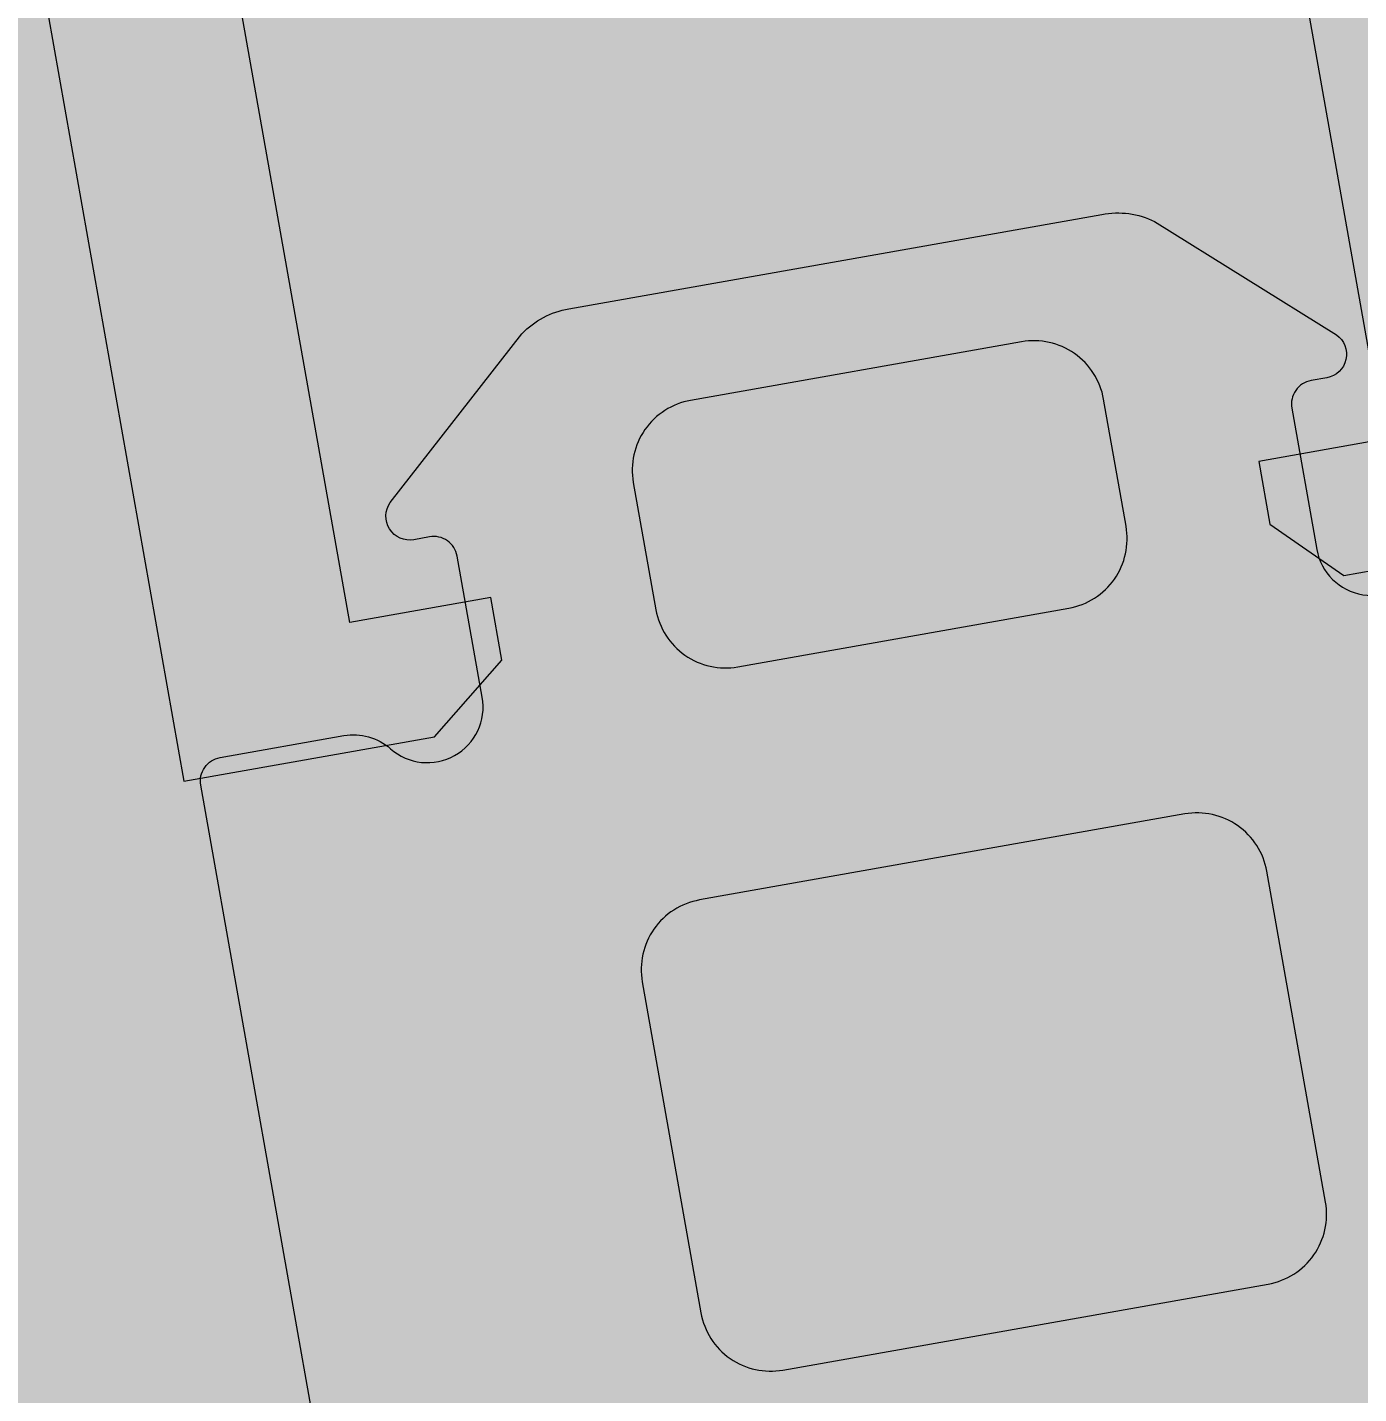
# Model space of a CAD drawing. Header units: millimetres. Extents: x 0 to 9491604, y -172998 to 295086.
# Drawn here: x 396878.61 to 396888.81, y 51151.48 to 51161.95 of the extents above; entities that cross this region are included whole.
import ezdxf
from ezdxf.enums import TextEntityAlignment as Align

# ---------------------------------------------------------------- set-up
doc = ezdxf.new("R2018")
doc.units = ezdxf.units.MM
for name, color, linetype, lineweight in [('АР_Маркер экспликации', 239, 'Continuous', 13), ('АР_Номер помещения', 250, 'Continuous', 9), ('АР_Размеры', 175, 'Continuous', 9), ('АР_Сущ Несущая стена', 250, 'Continuous', 50)]:
    doc.layers.add(name, color=color, linetype=linetype, lineweight=lineweight)
doc.layers.add('АР_Названия помещений', color=124, linetype='Continuous', lineweight=5, plot=False)
doc.layers.add('АР_Помещения_площадь', color=19, linetype='Continuous', lineweight=9, plot=False)
doc.styles.add('ISOCPEUR', font='', dxfattribs={"height": 250})
doc.styles.get("Standard").update_dxf_attribs({"font": 'GOST.TTF'})
doc.styles.get('ISOCPEUR').set_extended_font_data('ISOCPEUR', italic=True)

# ---------------------------------------------------------------- blocks, each defined once
blk = doc.blocks.new('*U252')
at = {"color": 7, "style": 'ISOCPEUR', "width": 0.7, "flags": 1}
blk.add_attdef('КАТЕГОРИЯ', (-499.166, -2092.186), '', height=250, dxfattribs=at)
at = {"layer": 'АР_Номер помещения', "color": 7, "style": 'ISOCPEUR', "width": 0.7}
blk.add_attdef('НОМЕР_ПОМЕЩЕНИЯ', text='', height=300, dxfattribs=at).set_placement((-13874.5, 6637.552), align=Align.MIDDLE_CENTER)
at = {"layer": 'АР_Помещения_площадь', "color": 7, "lineweight": 30, "width": 0.7, "flags": 104}
blk.add_attdef('ИМЯ_ПОМЕЩЕНИЯ', text='', height=100, dxfattribs=at).set_placement((157.628, 1217.141), align=Align.MIDDLE_CENTER)
at = {"layer": 'АР_Помещения_площадь', "color": 7, "style": 'ISOCPEUR', "width": 0.7}
blk.add_attdef('ПЛОЩАДЬ_ПОМЕЩЕНИЯ', text='', height=200, dxfattribs=at).set_placement((-12654.582, 407.672), align=Align.MIDDLE_RIGHT)
blk = doc.blocks.new('*U251')
at = {"color": 7, "style": 'ISOCPEUR', "width": 0.7, "flags": 1}
blk.add_attdef('КАТЕГОРИЯ', (-499.166, -2092.186), '', height=250, dxfattribs=at)
at = {"layer": 'АР_Номер помещения', "color": 7, "style": 'ISOCPEUR', "width": 0.7}
blk.add_attdef('НОМЕР_ПОМЕЩЕНИЯ', text='', height=300, dxfattribs=at).set_placement((-17424.901, 1870.773), align=Align.MIDDLE_CENTER)
at = {"layer": 'АР_Помещения_площадь', "color": 7, "lineweight": 30, "width": 0.7, "flags": 104}
blk.add_attdef('ИМЯ_ПОМЕЩЕНИЯ', text='', height=100, dxfattribs=at).set_placement((157.628, 1217.141), align=Align.MIDDLE_CENTER)
at = {"layer": 'АР_Помещения_площадь', "color": 7, "style": 'ISOCPEUR', "width": 0.7}
blk.add_attdef('ПЛОЩАДЬ_ПОМЕЩЕНИЯ', text='', height=200, dxfattribs=at).set_placement((-12452.811, 399.356), align=Align.MIDDLE_RIGHT)

msp = doc.modelspace()

# ---------------------------------------------------------------- linework, layer by layer
at = {"layer": 'АР_Размеры', "color": 5, "lineweight": 9, "ltscale": 100, "transparency": 33554687}
for points in [[(396888.129, 51163.712), (396889.001, 51158.79), (396888.041, 51158.62), (396888.126, 51158.14), (396888.691, 51157.745), (396890.612, 51158.085), (396873.335, 51255.567)], [(396888.129, 51163.712), (396889.001, 51158.79), (396888.041, 51158.62), (396888.126, 51158.14), (396888.691, 51157.745), (396890.612, 51158.085), (396873.335, 51255.567)], [(396888.129, 51163.712), (396889.001, 51158.79), (396888.041, 51158.62), (396888.126, 51158.14), (396888.691, 51157.745), (396890.612, 51158.085), (396873.335, 51255.567)], [(396888.129, 51163.712), (396889.001, 51158.79), (396888.041, 51158.62), (396888.126, 51158.14), (396888.691, 51157.745), (396890.612, 51158.085), (396873.335, 51255.567)], [(396888.129, 51163.712), (396889.001, 51158.79), (396888.041, 51158.62), (396888.126, 51158.14), (396888.691, 51157.745), (396890.612, 51158.085), (396873.335, 51255.567)], [(396888.129, 51163.712), (396889.001, 51158.79), (396888.041, 51158.62), (396888.126, 51158.14), (396888.691, 51157.745), (396890.612, 51158.085), (396873.335, 51255.567)], [(396888.129, 51163.712), (396889.001, 51158.79), (396888.041, 51158.62), (396888.126, 51158.14), (396888.691, 51157.745), (396890.612, 51158.085), (396873.335, 51255.567)], [(396888.129, 51163.712), (396889.001, 51158.79), (396888.041, 51158.62), (396888.126, 51158.14), (396888.691, 51157.745), (396890.612, 51158.085), (396873.335, 51255.567)], [(396888.129, 51163.712), (396889.001, 51158.79), (396888.041, 51158.62), (396888.126, 51158.14), (396888.691, 51157.745), (396890.612, 51158.085), (396873.335, 51255.567)], [(396888.129, 51163.712), (396889.001, 51158.79), (396888.041, 51158.62), (396888.126, 51158.14), (396888.691, 51157.745), (396890.612, 51158.085), (396873.335, 51255.567)], [(396888.129, 51163.712), (396889.001, 51158.79), (396888.041, 51158.62), (396888.126, 51158.14), (396888.691, 51157.745), (396890.612, 51158.085), (396873.335, 51255.567)], [(396888.129, 51163.712), (396889.001, 51158.79), (396888.041, 51158.62), (396888.126, 51158.14), (396888.691, 51157.745), (396890.612, 51158.085), (396873.335, 51255.567)], [(396888.129, 51163.712), (396889.001, 51158.79), (396888.041, 51158.62), (396888.126, 51158.14), (396888.691, 51157.745), (396890.612, 51158.085), (396873.335, 51255.567)], [(396888.129, 51163.712), (396889.001, 51158.79), (396888.041, 51158.62), (396888.126, 51158.14), (396888.691, 51157.745), (396890.612, 51158.085), (396873.335, 51255.567)], [(396888.129, 51163.712), (396889.001, 51158.79), (396888.041, 51158.62), (396888.126, 51158.14), (396888.691, 51157.745), (396890.612, 51158.085), (396873.335, 51255.567)], [(396888.129, 51163.712), (396889.001, 51158.79), (396888.041, 51158.62), (396888.126, 51158.14), (396888.691, 51157.745), (396890.612, 51158.085), (396873.335, 51255.567)], [(396888.129, 51163.712), (396889.001, 51158.79), (396888.041, 51158.62), (396888.126, 51158.14), (396888.691, 51157.745), (396890.612, 51158.085), (396873.335, 51255.567)], [(396888.129, 51163.712), (396889.001, 51158.79), (396888.041, 51158.62), (396888.126, 51158.14), (396888.691, 51157.745), (396890.612, 51158.085), (396873.335, 51255.567)], [(396888.129, 51163.712), (396889.001, 51158.79), (396888.041, 51158.62), (396888.126, 51158.14), (396888.691, 51157.745), (396890.612, 51158.085), (396873.335, 51255.567)], [(396888.129, 51163.712), (396889.001, 51158.79), (396888.041, 51158.62), (396888.126, 51158.14), (396888.691, 51157.745), (396890.612, 51158.085), (396873.335, 51255.567)], [(396888.129, 51163.712), (396889.001, 51158.79), (396888.041, 51158.62), (396888.126, 51158.14), (396888.691, 51157.745), (396890.612, 51158.085), (396873.335, 51255.567)], [(396888.129, 51163.712), (396889.001, 51158.79), (396888.041, 51158.62), (396888.126, 51158.14), (396888.691, 51157.745), (396890.612, 51158.085), (396873.335, 51255.567)], [(396888.129, 51163.712), (396889.001, 51158.79), (396888.041, 51158.62), (396888.126, 51158.14), (396888.691, 51157.745), (396890.612, 51158.085), (396873.335, 51255.567)], [(396888.129, 51163.712), (396889.001, 51158.79), (396888.041, 51158.62), (396888.126, 51158.14), (396888.691, 51157.745), (396890.612, 51158.085), (396873.335, 51255.567)], [(396888.129, 51163.712), (396889.001, 51158.79), (396888.041, 51158.62), (396888.126, 51158.14), (396888.691, 51157.745), (396890.612, 51158.085), (396873.335, 51255.567)], [(396888.129, 51163.712), (396889.001, 51158.79), (396888.041, 51158.62), (396888.126, 51158.14), (396888.691, 51157.745), (396890.612, 51158.085), (396873.335, 51255.567)], [(396888.129, 51163.712), (396889.001, 51158.79), (396888.041, 51158.62), (396888.126, 51158.14), (396888.691, 51157.745), (396890.612, 51158.085), (396873.335, 51255.567)], [(396888.129, 51163.712), (396889.001, 51158.79), (396888.041, 51158.62), (396888.126, 51158.14), (396888.691, 51157.745), (396890.612, 51158.085), (396873.335, 51255.567)], [(396888.129, 51163.712), (396889.001, 51158.79), (396888.041, 51158.62), (396888.126, 51158.14), (396888.691, 51157.745), (396890.612, 51158.085), (396873.335, 51255.567)], [(396888.129, 51163.712), (396889.001, 51158.79), (396888.041, 51158.62), (396888.126, 51158.14), (396888.691, 51157.745), (396890.612, 51158.085), (396873.335, 51255.567)], [(396888.129, 51163.712), (396889.001, 51158.79), (396888.041, 51158.62), (396888.126, 51158.14), (396888.691, 51157.745), (396890.612, 51158.085), (396873.335, 51255.567)], [(396888.129, 51163.712), (396889.001, 51158.79), (396888.041, 51158.62), (396888.126, 51158.14), (396888.691, 51157.745), (396890.612, 51158.085), (396873.335, 51255.567)], [(396888.129, 51163.712), (396889.001, 51158.79), (396888.041, 51158.62), (396888.126, 51158.14), (396888.691, 51157.745), (396890.612, 51158.085), (396873.335, 51255.567)], [(396888.129, 51163.712), (396889.001, 51158.79), (396888.041, 51158.62), (396888.126, 51158.14), (396888.691, 51157.745), (396890.612, 51158.085), (396873.335, 51255.567)], [(396888.129, 51163.712), (396889.001, 51158.79), (396888.041, 51158.62), (396888.126, 51158.14), (396888.691, 51157.745), (396890.612, 51158.085), (396873.335, 51255.567)], [(396878.765, 51162.053), (396879.808, 51156.17), (396881.728, 51156.51), (396882.244, 51157.097), (396882.159, 51157.577), (396881.078, 51157.386), (396880.206, 51162.308)], [(396878.765, 51162.053), (396879.808, 51156.17), (396881.728, 51156.51), (396882.244, 51157.097), (396882.159, 51157.577), (396881.078, 51157.386), (396880.206, 51162.308)], [(396878.765, 51162.053), (396879.808, 51156.17), (396881.728, 51156.51), (396882.244, 51157.097), (396882.159, 51157.577), (396881.078, 51157.386), (396880.206, 51162.308)], [(396878.765, 51162.053), (396879.808, 51156.17), (396881.728, 51156.51), (396882.244, 51157.097), (396882.159, 51157.577), (396881.078, 51157.386), (396880.206, 51162.308)], [(396878.765, 51162.053), (396879.808, 51156.17), (396881.728, 51156.51), (396882.244, 51157.097), (396882.159, 51157.577), (396881.078, 51157.386), (396880.206, 51162.308)], [(396878.765, 51162.053), (396879.808, 51156.17), (396881.728, 51156.51), (396882.244, 51157.097), (396882.159, 51157.577), (396881.078, 51157.386), (396880.206, 51162.308)], [(396878.765, 51162.053), (396879.808, 51156.17), (396881.728, 51156.51), (396882.244, 51157.097), (396882.159, 51157.577), (396881.078, 51157.386), (396880.206, 51162.308)], [(396878.765, 51162.053), (396879.808, 51156.17), (396881.728, 51156.51), (396882.244, 51157.097), (396882.159, 51157.577), (396881.078, 51157.386), (396880.206, 51162.308)], [(396878.765, 51162.053), (396879.808, 51156.17), (396881.728, 51156.51), (396882.244, 51157.097), (396882.159, 51157.577), (396881.078, 51157.386), (396880.206, 51162.308)], [(396878.765, 51162.053), (396879.808, 51156.17), (396881.728, 51156.51), (396882.244, 51157.097), (396882.159, 51157.577), (396881.078, 51157.386), (396880.206, 51162.308)], [(396878.765, 51162.053), (396879.808, 51156.17), (396881.728, 51156.51), (396882.244, 51157.097), (396882.159, 51157.577), (396881.078, 51157.386), (396880.206, 51162.308)], [(396878.765, 51162.053), (396879.808, 51156.17), (396881.728, 51156.51), (396882.244, 51157.097), (396882.159, 51157.577), (396881.078, 51157.386), (396880.206, 51162.308)], [(396878.765, 51162.053), (396879.808, 51156.17), (396881.728, 51156.51), (396882.244, 51157.097), (396882.159, 51157.577), (396881.078, 51157.386), (396880.206, 51162.308)], [(396878.765, 51162.053), (396879.808, 51156.17), (396881.728, 51156.51), (396882.244, 51157.097), (396882.159, 51157.577), (396881.078, 51157.386), (396880.206, 51162.308)], [(396878.765, 51162.053), (396879.808, 51156.17), (396881.728, 51156.51), (396882.244, 51157.097), (396882.159, 51157.577), (396881.078, 51157.386), (396880.206, 51162.308)], [(396878.765, 51162.053), (396879.808, 51156.17), (396881.728, 51156.51), (396882.244, 51157.097), (396882.159, 51157.577), (396881.078, 51157.386), (396880.206, 51162.308)], [(396878.765, 51162.053), (396879.808, 51156.17), (396881.728, 51156.51), (396882.244, 51157.097), (396882.159, 51157.577), (396881.078, 51157.386), (396880.206, 51162.308)], [(396878.765, 51162.053), (396879.808, 51156.17), (396881.728, 51156.51), (396882.244, 51157.097), (396882.159, 51157.577), (396881.078, 51157.386), (396880.206, 51162.308)], [(396878.765, 51162.053), (396879.808, 51156.17), (396881.728, 51156.51), (396882.244, 51157.097), (396882.159, 51157.577), (396881.078, 51157.386), (396880.206, 51162.308)], [(396878.765, 51162.053), (396879.808, 51156.17), (396881.728, 51156.51), (396882.244, 51157.097), (396882.159, 51157.577), (396881.078, 51157.386), (396880.206, 51162.308)], [(396878.765, 51162.053), (396879.808, 51156.17), (396881.728, 51156.51), (396882.244, 51157.097), (396882.159, 51157.577), (396881.078, 51157.386), (396880.206, 51162.308)], [(396878.765, 51162.053), (396879.808, 51156.17), (396881.728, 51156.51), (396882.244, 51157.097), (396882.159, 51157.577), (396881.078, 51157.386), (396880.206, 51162.308)], [(396878.765, 51162.053), (396879.808, 51156.17), (396881.728, 51156.51), (396882.244, 51157.097), (396882.159, 51157.577), (396881.078, 51157.386), (396880.206, 51162.308)], [(396878.765, 51162.053), (396879.808, 51156.17), (396881.728, 51156.51), (396882.244, 51157.097), (396882.159, 51157.577), (396881.078, 51157.386), (396880.206, 51162.308)], [(396878.765, 51162.053), (396879.808, 51156.17), (396881.728, 51156.51), (396882.244, 51157.097), (396882.159, 51157.577), (396881.078, 51157.386), (396880.206, 51162.308)], [(396878.765, 51162.053), (396879.808, 51156.17), (396881.728, 51156.51), (396882.244, 51157.097), (396882.159, 51157.577), (396881.078, 51157.386), (396880.206, 51162.308)], [(396878.765, 51162.053), (396879.808, 51156.17), (396881.728, 51156.51), (396882.244, 51157.097), (396882.159, 51157.577), (396881.078, 51157.386), (396880.206, 51162.308)], [(396878.765, 51162.053), (396879.808, 51156.17), (396881.728, 51156.51), (396882.244, 51157.097), (396882.159, 51157.577), (396881.078, 51157.386), (396880.206, 51162.308)], [(396878.765, 51162.053), (396879.808, 51156.17), (396881.728, 51156.51), (396882.244, 51157.097), (396882.159, 51157.577), (396881.078, 51157.386), (396880.206, 51162.308)], [(396878.765, 51162.053), (396879.808, 51156.17), (396881.728, 51156.51), (396882.244, 51157.097), (396882.159, 51157.577), (396881.078, 51157.386), (396880.206, 51162.308)], [(396878.765, 51162.053), (396879.808, 51156.17), (396881.728, 51156.51), (396882.244, 51157.097), (396882.159, 51157.577), (396881.078, 51157.386), (396880.206, 51162.308)], [(396878.765, 51162.053), (396879.808, 51156.17), (396881.728, 51156.51), (396882.244, 51157.097), (396882.159, 51157.577), (396881.078, 51157.386), (396880.206, 51162.308)], [(396878.765, 51162.053), (396879.808, 51156.17), (396881.728, 51156.51), (396882.244, 51157.097), (396882.159, 51157.577), (396881.078, 51157.386), (396880.206, 51162.308)], [(396878.765, 51162.053), (396879.808, 51156.17), (396881.728, 51156.51), (396882.244, 51157.097), (396882.159, 51157.577), (396881.078, 51157.386), (396880.206, 51162.308)], [(396878.765, 51162.053), (396879.808, 51156.17), (396881.728, 51156.51), (396882.244, 51157.097), (396882.159, 51157.577), (396881.078, 51157.386), (396880.206, 51162.308)]]:
    msp.add_lwpolyline(points, dxfattribs=at)
msp.add_lwpolyline([(396881.507, 51147.279), (396879.937, 51156.139, -0.414214), (396880.085, 51156.351), (396881.033, 51156.519, -0.228752), (396881.39, 51156.419, 0.710164), (396882.093, 51156.813), (396881.901, 51157.894, 0.4144), (396881.689, 51158.042), (396881.569, 51158.02, -0.66825), (396881.388, 51158.305), (396882.397, 51159.598, -0.164348), (396882.757, 51159.788), (396886.839, 51160.512, -0.164348), (396887.243, 51160.457), (396888.635, 51159.59, -0.66825), (396888.562, 51159.26), (396888.442, 51159.239, 0.4144), (396888.294, 51159.027), (396888.485, 51157.946, 0.710164), (396889.281, 51157.817, -0.228752)], format="xyb", dxfattribs=at)
msp.add_lwpolyline([(396881.507, 51147.279), (396879.937, 51156.139, -0.414214), (396880.085, 51156.351), (396881.033, 51156.519, -0.228752), (396881.39, 51156.419, 0.710164), (396882.093, 51156.813), (396881.901, 51157.894, 0.4144), (396881.689, 51158.042), (396881.569, 51158.02, -0.66825), (396881.388, 51158.305), (396882.397, 51159.598, -0.164348), (396882.757, 51159.788), (396886.839, 51160.512, -0.164348), (396887.243, 51160.457), (396888.635, 51159.59, -0.66825), (396888.562, 51159.26), (396888.442, 51159.239, 0.4144), (396888.294, 51159.027), (396888.485, 51157.946, 0.710164), (396889.281, 51157.817, -0.228752)], format="xyb", dxfattribs=at)
msp.add_lwpolyline([(396881.507, 51147.279), (396879.937, 51156.139, -0.414214), (396880.085, 51156.351), (396881.033, 51156.519, -0.228752), (396881.39, 51156.419, 0.710164), (396882.093, 51156.813), (396881.901, 51157.894, 0.4144), (396881.689, 51158.042), (396881.569, 51158.02, -0.66825), (396881.388, 51158.305), (396882.397, 51159.598, -0.164348), (396882.757, 51159.788), (396886.839, 51160.512, -0.164348), (396887.243, 51160.457), (396888.635, 51159.59, -0.66825), (396888.562, 51159.26), (396888.442, 51159.239, 0.4144), (396888.294, 51159.027), (396888.485, 51157.946, 0.710164), (396889.281, 51157.817, -0.228752)], format="xyb", dxfattribs=at)
msp.add_lwpolyline([(396881.507, 51147.279), (396879.937, 51156.139, -0.414214), (396880.085, 51156.351), (396881.033, 51156.519, -0.228752), (396881.39, 51156.419, 0.710164), (396882.093, 51156.813), (396881.901, 51157.894, 0.4144), (396881.689, 51158.042), (396881.569, 51158.02, -0.66825), (396881.388, 51158.305), (396882.397, 51159.598, -0.164348), (396882.757, 51159.788), (396886.839, 51160.512, -0.164348), (396887.243, 51160.457), (396888.635, 51159.59, -0.66825), (396888.562, 51159.26), (396888.442, 51159.239, 0.4144), (396888.294, 51159.027), (396888.485, 51157.946, 0.710164), (396889.281, 51157.817, -0.228752)], format="xyb", dxfattribs=at)
msp.add_lwpolyline([(396881.507, 51147.279), (396879.937, 51156.139, -0.414214), (396880.085, 51156.351), (396881.033, 51156.519, -0.228752), (396881.39, 51156.419, 0.710164), (396882.093, 51156.813), (396881.901, 51157.894, 0.4144), (396881.689, 51158.042), (396881.569, 51158.02, -0.66825), (396881.388, 51158.305), (396882.397, 51159.598, -0.164348), (396882.757, 51159.788), (396886.839, 51160.512, -0.164348), (396887.243, 51160.457), (396888.635, 51159.59, -0.66825), (396888.562, 51159.26), (396888.442, 51159.239, 0.4144), (396888.294, 51159.027), (396888.485, 51157.946, 0.710164), (396889.281, 51157.817, -0.228752)], format="xyb", dxfattribs=at)
msp.add_lwpolyline([(396881.507, 51147.279), (396879.937, 51156.139, -0.414214), (396880.085, 51156.351), (396881.033, 51156.519, -0.228752), (396881.39, 51156.419, 0.710164), (396882.093, 51156.813), (396881.901, 51157.894, 0.4144), (396881.689, 51158.042), (396881.569, 51158.02, -0.66825), (396881.388, 51158.305), (396882.397, 51159.598, -0.164348), (396882.757, 51159.788), (396886.839, 51160.512, -0.164348), (396887.243, 51160.457), (396888.635, 51159.59, -0.66825), (396888.562, 51159.26), (396888.442, 51159.239, 0.4144), (396888.294, 51159.027), (396888.485, 51157.946, 0.710164), (396889.281, 51157.817, -0.228752)], format="xyb", dxfattribs=at)
msp.add_lwpolyline([(396881.507, 51147.279), (396879.937, 51156.139, -0.414214), (396880.085, 51156.351), (396881.033, 51156.519, -0.228752), (396881.39, 51156.419, 0.710164), (396882.093, 51156.813), (396881.901, 51157.894, 0.4144), (396881.689, 51158.042), (396881.569, 51158.02, -0.66825), (396881.388, 51158.305), (396882.397, 51159.598, -0.164348), (396882.757, 51159.788), (396886.839, 51160.512, -0.164348), (396887.243, 51160.457), (396888.635, 51159.59, -0.66825), (396888.562, 51159.26), (396888.442, 51159.239, 0.4144), (396888.294, 51159.027), (396888.485, 51157.946, 0.710164), (396889.281, 51157.817, -0.228752)], format="xyb", dxfattribs=at)
msp.add_lwpolyline([(396881.507, 51147.279), (396879.937, 51156.139, -0.414214), (396880.085, 51156.351), (396881.033, 51156.519, -0.228752), (396881.39, 51156.419, 0.710164), (396882.093, 51156.813), (396881.901, 51157.894, 0.4144), (396881.689, 51158.042), (396881.569, 51158.02, -0.66825), (396881.388, 51158.305), (396882.397, 51159.598, -0.164348), (396882.757, 51159.788), (396886.839, 51160.512, -0.164348), (396887.243, 51160.457), (396888.635, 51159.59, -0.66825), (396888.562, 51159.26), (396888.442, 51159.239, 0.4144), (396888.294, 51159.027), (396888.485, 51157.946, 0.710164), (396889.281, 51157.817, -0.228752)], format="xyb", dxfattribs=at)
msp.add_lwpolyline([(396881.507, 51147.279), (396879.937, 51156.139, -0.414214), (396880.085, 51156.351), (396881.033, 51156.519, -0.228752), (396881.39, 51156.419, 0.710164), (396882.093, 51156.813), (396881.901, 51157.894, 0.4144), (396881.689, 51158.042), (396881.569, 51158.02, -0.66825), (396881.388, 51158.305), (396882.397, 51159.598, -0.164348), (396882.757, 51159.788), (396886.839, 51160.512, -0.164348), (396887.243, 51160.457), (396888.635, 51159.59, -0.66825), (396888.562, 51159.26), (396888.442, 51159.239, 0.4144), (396888.294, 51159.027), (396888.485, 51157.946, 0.710164), (396889.281, 51157.817, -0.228752)], format="xyb", dxfattribs=at)
msp.add_lwpolyline([(396881.507, 51147.279), (396879.937, 51156.139, -0.414214), (396880.085, 51156.351), (396881.033, 51156.519, -0.228752), (396881.39, 51156.419, 0.710164), (396882.093, 51156.813), (396881.901, 51157.894, 0.4144), (396881.689, 51158.042), (396881.569, 51158.02, -0.66825), (396881.388, 51158.305), (396882.397, 51159.598, -0.164348), (396882.757, 51159.788), (396886.839, 51160.512, -0.164348), (396887.243, 51160.457), (396888.635, 51159.59, -0.66825), (396888.562, 51159.26), (396888.442, 51159.239, 0.4144), (396888.294, 51159.027), (396888.485, 51157.946, 0.710164), (396889.281, 51157.817, -0.228752)], format="xyb", dxfattribs=at)
msp.add_lwpolyline([(396881.507, 51147.279), (396879.937, 51156.139, -0.414214), (396880.085, 51156.351), (396881.033, 51156.519, -0.228752), (396881.39, 51156.419, 0.710164), (396882.093, 51156.813), (396881.901, 51157.894, 0.4144), (396881.689, 51158.042), (396881.569, 51158.02, -0.66825), (396881.388, 51158.305), (396882.397, 51159.598, -0.164348), (396882.757, 51159.788), (396886.839, 51160.512, -0.164348), (396887.243, 51160.457), (396888.635, 51159.59, -0.66825), (396888.562, 51159.26), (396888.442, 51159.239, 0.4144), (396888.294, 51159.027), (396888.485, 51157.946, 0.710164), (396889.281, 51157.817, -0.228752)], format="xyb", dxfattribs=at)
msp.add_lwpolyline([(396881.507, 51147.279), (396879.937, 51156.139, -0.414214), (396880.085, 51156.351), (396881.033, 51156.519, -0.228752), (396881.39, 51156.419, 0.710164), (396882.093, 51156.813), (396881.901, 51157.894, 0.4144), (396881.689, 51158.042), (396881.569, 51158.02, -0.66825), (396881.388, 51158.305), (396882.397, 51159.598, -0.164348), (396882.757, 51159.788), (396886.839, 51160.512, -0.164348), (396887.243, 51160.457), (396888.635, 51159.59, -0.66825), (396888.562, 51159.26), (396888.442, 51159.239, 0.4144), (396888.294, 51159.027), (396888.485, 51157.946, 0.710164), (396889.281, 51157.817, -0.228752)], format="xyb", dxfattribs=at)
msp.add_lwpolyline([(396881.507, 51147.279), (396879.937, 51156.139, -0.414214), (396880.085, 51156.351), (396881.033, 51156.519, -0.228752), (396881.39, 51156.419, 0.710164), (396882.093, 51156.813), (396881.901, 51157.894, 0.4144), (396881.689, 51158.042), (396881.569, 51158.02, -0.66825), (396881.388, 51158.305), (396882.397, 51159.598, -0.164348), (396882.757, 51159.788), (396886.839, 51160.512, -0.164348), (396887.243, 51160.457), (396888.635, 51159.59, -0.66825), (396888.562, 51159.26), (396888.442, 51159.239, 0.4144), (396888.294, 51159.027), (396888.485, 51157.946, 0.710164), (396889.281, 51157.817, -0.228752)], format="xyb", dxfattribs=at)
msp.add_lwpolyline([(396881.507, 51147.279), (396879.937, 51156.139, -0.414214), (396880.085, 51156.351), (396881.033, 51156.519, -0.228752), (396881.39, 51156.419, 0.710164), (396882.093, 51156.813), (396881.901, 51157.894, 0.4144), (396881.689, 51158.042), (396881.569, 51158.02, -0.66825), (396881.388, 51158.305), (396882.397, 51159.598, -0.164348), (396882.757, 51159.788), (396886.839, 51160.512, -0.164348), (396887.243, 51160.457), (396888.635, 51159.59, -0.66825), (396888.562, 51159.26), (396888.442, 51159.239, 0.4144), (396888.294, 51159.027), (396888.485, 51157.946, 0.710164), (396889.281, 51157.817, -0.228752)], format="xyb", dxfattribs=at)
msp.add_lwpolyline([(396881.507, 51147.279), (396879.937, 51156.139, -0.414214), (396880.085, 51156.351), (396881.033, 51156.519, -0.228752), (396881.39, 51156.419, 0.710164), (396882.093, 51156.813), (396881.901, 51157.894, 0.4144), (396881.689, 51158.042), (396881.569, 51158.02, -0.66825), (396881.388, 51158.305), (396882.397, 51159.598, -0.164348), (396882.757, 51159.788), (396886.839, 51160.512, -0.164348), (396887.243, 51160.457), (396888.635, 51159.59, -0.66825), (396888.562, 51159.26), (396888.442, 51159.239, 0.4144), (396888.294, 51159.027), (396888.485, 51157.946, 0.710164), (396889.281, 51157.817, -0.228752)], format="xyb", dxfattribs=at)
msp.add_lwpolyline([(396881.507, 51147.279), (396879.937, 51156.139, -0.414214), (396880.085, 51156.351), (396881.033, 51156.519, -0.228752), (396881.39, 51156.419, 0.710164), (396882.093, 51156.813), (396881.901, 51157.894, 0.4144), (396881.689, 51158.042), (396881.569, 51158.02, -0.66825), (396881.388, 51158.305), (396882.397, 51159.598, -0.164348), (396882.757, 51159.788), (396886.839, 51160.512, -0.164348), (396887.243, 51160.457), (396888.635, 51159.59, -0.66825), (396888.562, 51159.26), (396888.442, 51159.239, 0.4144), (396888.294, 51159.027), (396888.485, 51157.946, 0.710164), (396889.281, 51157.817, -0.228752)], format="xyb", dxfattribs=at)
msp.add_lwpolyline([(396881.507, 51147.279), (396879.937, 51156.139, -0.414214), (396880.085, 51156.351), (396881.033, 51156.519, -0.228752), (396881.39, 51156.419, 0.710164), (396882.093, 51156.813), (396881.901, 51157.894, 0.4144), (396881.689, 51158.042), (396881.569, 51158.02, -0.66825), (396881.388, 51158.305), (396882.397, 51159.598, -0.164348), (396882.757, 51159.788), (396886.839, 51160.512, -0.164348), (396887.243, 51160.457), (396888.635, 51159.59, -0.66825), (396888.562, 51159.26), (396888.442, 51159.239, 0.4144), (396888.294, 51159.027), (396888.485, 51157.946, 0.710164), (396889.281, 51157.817, -0.228752)], format="xyb", dxfattribs=at)
msp.add_lwpolyline([(396881.507, 51147.279), (396879.937, 51156.139, -0.414214), (396880.085, 51156.351), (396881.033, 51156.519, -0.228752), (396881.39, 51156.419, 0.710164), (396882.093, 51156.813), (396881.901, 51157.894, 0.4144), (396881.689, 51158.042), (396881.569, 51158.02, -0.66825), (396881.388, 51158.305), (396882.397, 51159.598, -0.164348), (396882.757, 51159.788), (396886.839, 51160.512, -0.164348), (396887.243, 51160.457), (396888.635, 51159.59, -0.66825), (396888.562, 51159.26), (396888.442, 51159.239, 0.4144), (396888.294, 51159.027), (396888.485, 51157.946, 0.710164), (396889.281, 51157.817, -0.228752)], format="xyb", dxfattribs=at)
msp.add_lwpolyline([(396881.507, 51147.279), (396879.937, 51156.139, -0.414214), (396880.085, 51156.351), (396881.033, 51156.519, -0.228752), (396881.39, 51156.419, 0.710164), (396882.093, 51156.813), (396881.901, 51157.894, 0.4144), (396881.689, 51158.042), (396881.569, 51158.02, -0.66825), (396881.388, 51158.305), (396882.397, 51159.598, -0.164348), (396882.757, 51159.788), (396886.839, 51160.512, -0.164348), (396887.243, 51160.457), (396888.635, 51159.59, -0.66825), (396888.562, 51159.26), (396888.442, 51159.239, 0.4144), (396888.294, 51159.027), (396888.485, 51157.946, 0.710164), (396889.281, 51157.817, -0.228752)], format="xyb", dxfattribs=at)
msp.add_lwpolyline([(396881.507, 51147.279), (396879.937, 51156.139, -0.414214), (396880.085, 51156.351), (396881.033, 51156.519, -0.228752), (396881.39, 51156.419, 0.710164), (396882.093, 51156.813), (396881.901, 51157.894, 0.4144), (396881.689, 51158.042), (396881.569, 51158.02, -0.66825), (396881.388, 51158.305), (396882.397, 51159.598, -0.164348), (396882.757, 51159.788), (396886.839, 51160.512, -0.164348), (396887.243, 51160.457), (396888.635, 51159.59, -0.66825), (396888.562, 51159.26), (396888.442, 51159.239, 0.4144), (396888.294, 51159.027), (396888.485, 51157.946, 0.710164), (396889.281, 51157.817, -0.228752)], format="xyb", dxfattribs=at)
msp.add_lwpolyline([(396881.507, 51147.279), (396879.937, 51156.139, -0.414214), (396880.085, 51156.351), (396881.033, 51156.519, -0.228752), (396881.39, 51156.419, 0.710164), (396882.093, 51156.813), (396881.901, 51157.894, 0.4144), (396881.689, 51158.042), (396881.569, 51158.02, -0.66825), (396881.388, 51158.305), (396882.397, 51159.598, -0.164348), (396882.757, 51159.788), (396886.839, 51160.512, -0.164348), (396887.243, 51160.457), (396888.635, 51159.59, -0.66825), (396888.562, 51159.26), (396888.442, 51159.239, 0.4144), (396888.294, 51159.027), (396888.485, 51157.946, 0.710164), (396889.281, 51157.817, -0.228752)], format="xyb", dxfattribs=at)
msp.add_lwpolyline([(396881.507, 51147.279), (396879.937, 51156.139, -0.414214), (396880.085, 51156.351), (396881.033, 51156.519, -0.228752), (396881.39, 51156.419, 0.710164), (396882.093, 51156.813), (396881.901, 51157.894, 0.4144), (396881.689, 51158.042), (396881.569, 51158.02, -0.66825), (396881.388, 51158.305), (396882.397, 51159.598, -0.164348), (396882.757, 51159.788), (396886.839, 51160.512, -0.164348), (396887.243, 51160.457), (396888.635, 51159.59, -0.66825), (396888.562, 51159.26), (396888.442, 51159.239, 0.4144), (396888.294, 51159.027), (396888.485, 51157.946, 0.710164), (396889.281, 51157.817, -0.228752)], format="xyb", dxfattribs=at)
msp.add_lwpolyline([(396881.507, 51147.279), (396879.937, 51156.139, -0.414214), (396880.085, 51156.351), (396881.033, 51156.519, -0.228752), (396881.39, 51156.419, 0.710164), (396882.093, 51156.813), (396881.901, 51157.894, 0.4144), (396881.689, 51158.042), (396881.569, 51158.02, -0.66825), (396881.388, 51158.305), (396882.397, 51159.598, -0.164348), (396882.757, 51159.788), (396886.839, 51160.512, -0.164348), (396887.243, 51160.457), (396888.635, 51159.59, -0.66825), (396888.562, 51159.26), (396888.442, 51159.239, 0.4144), (396888.294, 51159.027), (396888.485, 51157.946, 0.710164), (396889.281, 51157.817, -0.228752)], format="xyb", dxfattribs=at)
msp.add_lwpolyline([(396881.507, 51147.279), (396879.937, 51156.139, -0.414214), (396880.085, 51156.351), (396881.033, 51156.519, -0.228752), (396881.39, 51156.419, 0.710164), (396882.093, 51156.813), (396881.901, 51157.894, 0.4144), (396881.689, 51158.042), (396881.569, 51158.02, -0.66825), (396881.388, 51158.305), (396882.397, 51159.598, -0.164348), (396882.757, 51159.788), (396886.839, 51160.512, -0.164348), (396887.243, 51160.457), (396888.635, 51159.59, -0.66825), (396888.562, 51159.26), (396888.442, 51159.239, 0.4144), (396888.294, 51159.027), (396888.485, 51157.946, 0.710164), (396889.281, 51157.817, -0.228752)], format="xyb", dxfattribs=at)
msp.add_lwpolyline([(396881.507, 51147.279), (396879.937, 51156.139, -0.414214), (396880.085, 51156.351), (396881.033, 51156.519, -0.228752), (396881.39, 51156.419, 0.710164), (396882.093, 51156.813), (396881.901, 51157.894, 0.4144), (396881.689, 51158.042), (396881.569, 51158.02, -0.66825), (396881.388, 51158.305), (396882.397, 51159.598, -0.164348), (396882.757, 51159.788), (396886.839, 51160.512, -0.164348), (396887.243, 51160.457), (396888.635, 51159.59, -0.66825), (396888.562, 51159.26), (396888.442, 51159.239, 0.4144), (396888.294, 51159.027), (396888.485, 51157.946, 0.710164), (396889.281, 51157.817, -0.228752)], format="xyb", dxfattribs=at)
msp.add_lwpolyline([(396881.507, 51147.279), (396879.937, 51156.139, -0.414214), (396880.085, 51156.351), (396881.033, 51156.519, -0.228752), (396881.39, 51156.419, 0.710164), (396882.093, 51156.813), (396881.901, 51157.894, 0.4144), (396881.689, 51158.042), (396881.569, 51158.02, -0.66825), (396881.388, 51158.305), (396882.397, 51159.598, -0.164348), (396882.757, 51159.788), (396886.839, 51160.512, -0.164348), (396887.243, 51160.457), (396888.635, 51159.59, -0.66825), (396888.562, 51159.26), (396888.442, 51159.239, 0.4144), (396888.294, 51159.027), (396888.485, 51157.946, 0.710164), (396889.281, 51157.817, -0.228752)], format="xyb", dxfattribs=at)
msp.add_lwpolyline([(396881.507, 51147.279), (396879.937, 51156.139, -0.414214), (396880.085, 51156.351), (396881.033, 51156.519, -0.228752), (396881.39, 51156.419, 0.710164), (396882.093, 51156.813), (396881.901, 51157.894, 0.4144), (396881.689, 51158.042), (396881.569, 51158.02, -0.66825), (396881.388, 51158.305), (396882.397, 51159.598, -0.164348), (396882.757, 51159.788), (396886.839, 51160.512, -0.164348), (396887.243, 51160.457), (396888.635, 51159.59, -0.66825), (396888.562, 51159.26), (396888.442, 51159.239, 0.4144), (396888.294, 51159.027), (396888.485, 51157.946, 0.710164), (396889.281, 51157.817, -0.228752)], format="xyb", dxfattribs=at)
msp.add_lwpolyline([(396881.507, 51147.279), (396879.937, 51156.139, -0.414214), (396880.085, 51156.351), (396881.033, 51156.519, -0.228752), (396881.39, 51156.419, 0.710164), (396882.093, 51156.813), (396881.901, 51157.894, 0.4144), (396881.689, 51158.042), (396881.569, 51158.02, -0.66825), (396881.388, 51158.305), (396882.397, 51159.598, -0.164348), (396882.757, 51159.788), (396886.839, 51160.512, -0.164348), (396887.243, 51160.457), (396888.635, 51159.59, -0.66825), (396888.562, 51159.26), (396888.442, 51159.239, 0.4144), (396888.294, 51159.027), (396888.485, 51157.946, 0.710164), (396889.281, 51157.817, -0.228752)], format="xyb", dxfattribs=at)
msp.add_lwpolyline([(396881.507, 51147.279), (396879.937, 51156.139, -0.414214), (396880.085, 51156.351), (396881.033, 51156.519, -0.228752), (396881.39, 51156.419, 0.710164), (396882.093, 51156.813), (396881.901, 51157.894, 0.4144), (396881.689, 51158.042), (396881.569, 51158.02, -0.66825), (396881.388, 51158.305), (396882.397, 51159.598, -0.164348), (396882.757, 51159.788), (396886.839, 51160.512, -0.164348), (396887.243, 51160.457), (396888.635, 51159.59, -0.66825), (396888.562, 51159.26), (396888.442, 51159.239, 0.4144), (396888.294, 51159.027), (396888.485, 51157.946, 0.710164), (396889.281, 51157.817, -0.228752)], format="xyb", dxfattribs=at)
msp.add_lwpolyline([(396881.507, 51147.279), (396879.937, 51156.139, -0.414214), (396880.085, 51156.351), (396881.033, 51156.519, -0.228752), (396881.39, 51156.419, 0.710164), (396882.093, 51156.813), (396881.901, 51157.894, 0.4144), (396881.689, 51158.042), (396881.569, 51158.02, -0.66825), (396881.388, 51158.305), (396882.397, 51159.598, -0.164348), (396882.757, 51159.788), (396886.839, 51160.512, -0.164348), (396887.243, 51160.457), (396888.635, 51159.59, -0.66825), (396888.562, 51159.26), (396888.442, 51159.239, 0.4144), (396888.294, 51159.027), (396888.485, 51157.946, 0.710164), (396889.281, 51157.817, -0.228752)], format="xyb", dxfattribs=at)
msp.add_lwpolyline([(396881.507, 51147.279), (396879.937, 51156.139, -0.414214), (396880.085, 51156.351), (396881.033, 51156.519, -0.228752), (396881.39, 51156.419, 0.710164), (396882.093, 51156.813), (396881.901, 51157.894, 0.4144), (396881.689, 51158.042), (396881.569, 51158.02, -0.66825), (396881.388, 51158.305), (396882.397, 51159.598, -0.164348), (396882.757, 51159.788), (396886.839, 51160.512, -0.164348), (396887.243, 51160.457), (396888.635, 51159.59, -0.66825), (396888.562, 51159.26), (396888.442, 51159.239, 0.4144), (396888.294, 51159.027), (396888.485, 51157.946, 0.710164), (396889.281, 51157.817, -0.228752)], format="xyb", dxfattribs=at)
msp.add_lwpolyline([(396881.507, 51147.279), (396879.937, 51156.139, -0.414214), (396880.085, 51156.351), (396881.033, 51156.519, -0.228752), (396881.39, 51156.419, 0.710164), (396882.093, 51156.813), (396881.901, 51157.894, 0.4144), (396881.689, 51158.042), (396881.569, 51158.02, -0.66825), (396881.388, 51158.305), (396882.397, 51159.598, -0.164348), (396882.757, 51159.788), (396886.839, 51160.512, -0.164348), (396887.243, 51160.457), (396888.635, 51159.59, -0.66825), (396888.562, 51159.26), (396888.442, 51159.239, 0.4144), (396888.294, 51159.027), (396888.485, 51157.946, 0.710164), (396889.281, 51157.817, -0.228752)], format="xyb", dxfattribs=at)
msp.add_lwpolyline([(396881.507, 51147.279), (396879.937, 51156.139, -0.414214), (396880.085, 51156.351), (396881.033, 51156.519, -0.228752), (396881.39, 51156.419, 0.710164), (396882.093, 51156.813), (396881.901, 51157.894, 0.4144), (396881.689, 51158.042), (396881.569, 51158.02, -0.66825), (396881.388, 51158.305), (396882.397, 51159.598, -0.164348), (396882.757, 51159.788), (396886.839, 51160.512, -0.164348), (396887.243, 51160.457), (396888.635, 51159.59, -0.66825), (396888.562, 51159.26), (396888.442, 51159.239, 0.4144), (396888.294, 51159.027), (396888.485, 51157.946, 0.710164), (396889.281, 51157.817, -0.228752)], format="xyb", dxfattribs=at)
msp.add_lwpolyline([(396881.507, 51147.279), (396879.937, 51156.139, -0.414214), (396880.085, 51156.351), (396881.033, 51156.519, -0.228752), (396881.39, 51156.419, 0.710164), (396882.093, 51156.813), (396881.901, 51157.894, 0.4144), (396881.689, 51158.042), (396881.569, 51158.02, -0.66825), (396881.388, 51158.305), (396882.397, 51159.598, -0.164348), (396882.757, 51159.788), (396886.839, 51160.512, -0.164348), (396887.243, 51160.457), (396888.635, 51159.59, -0.66825), (396888.562, 51159.26), (396888.442, 51159.239, 0.4144), (396888.294, 51159.027), (396888.485, 51157.946, 0.710164), (396889.281, 51157.817, -0.228752)], format="xyb", dxfattribs=at)
msp.add_lwpolyline([(396881.507, 51147.279), (396879.937, 51156.139, -0.414214), (396880.085, 51156.351), (396881.033, 51156.519, -0.228752), (396881.39, 51156.419, 0.710164), (396882.093, 51156.813), (396881.901, 51157.894, 0.4144), (396881.689, 51158.042), (396881.569, 51158.02, -0.66825), (396881.388, 51158.305), (396882.397, 51159.598, -0.164348), (396882.757, 51159.788), (396886.839, 51160.512, -0.164348), (396887.243, 51160.457), (396888.635, 51159.59, -0.66825), (396888.562, 51159.26), (396888.442, 51159.239, 0.4144), (396888.294, 51159.027), (396888.485, 51157.946, 0.710164), (396889.281, 51157.817, -0.228752)], format="xyb", dxfattribs=at)
at = {"layer": 'АР_Размеры', "color": 5, "lineweight": 9}
for points in [[(396886.224, 51159.536), (396883.689, 51159.087, 0.414214), (396883.25, 51158.459), (396883.423, 51157.484, 0.414214), (396884.05, 51157.046), (396886.586, 51157.495, 0.414214), (396887.024, 51158.123), (396886.852, 51159.097, 0.414214)], [(396886.224, 51159.536), (396883.689, 51159.087, 0.414214), (396883.25, 51158.459), (396883.423, 51157.484, 0.414214), (396884.05, 51157.046), (396886.586, 51157.495, 0.414214), (396887.024, 51158.123), (396886.852, 51159.097, 0.414214)], [(396886.224, 51159.536), (396883.689, 51159.087, 0.414214), (396883.25, 51158.459), (396883.423, 51157.484, 0.414214), (396884.05, 51157.046), (396886.586, 51157.495, 0.414214), (396887.024, 51158.123), (396886.852, 51159.097, 0.414214)], [(396886.224, 51159.536), (396883.689, 51159.087, 0.414214), (396883.25, 51158.459), (396883.423, 51157.484, 0.414214), (396884.05, 51157.046), (396886.586, 51157.495, 0.414214), (396887.024, 51158.123), (396886.852, 51159.097, 0.414214)], [(396886.224, 51159.536), (396883.689, 51159.087, 0.414214), (396883.25, 51158.459), (396883.423, 51157.484, 0.414214), (396884.05, 51157.046), (396886.586, 51157.495, 0.414214), (396887.024, 51158.123), (396886.852, 51159.097, 0.414214)], [(396886.224, 51159.536), (396883.689, 51159.087, 0.414214), (396883.25, 51158.459), (396883.423, 51157.484, 0.414214), (396884.05, 51157.046), (396886.586, 51157.495, 0.414214), (396887.024, 51158.123), (396886.852, 51159.097, 0.414214)], [(396886.224, 51159.536), (396883.689, 51159.087, 0.414214), (396883.25, 51158.459), (396883.423, 51157.484, 0.414214), (396884.05, 51157.046), (396886.586, 51157.495, 0.414214), (396887.024, 51158.123), (396886.852, 51159.097, 0.414214)], [(396886.224, 51159.536), (396883.689, 51159.087, 0.414214), (396883.25, 51158.459), (396883.423, 51157.484, 0.414214), (396884.05, 51157.046), (396886.586, 51157.495, 0.414214), (396887.024, 51158.123), (396886.852, 51159.097, 0.414214)], [(396886.224, 51159.536), (396883.689, 51159.087, 0.414214), (396883.25, 51158.459), (396883.423, 51157.484, 0.414214), (396884.05, 51157.046), (396886.586, 51157.495, 0.414214), (396887.024, 51158.123), (396886.852, 51159.097, 0.414214)], [(396886.224, 51159.536), (396883.689, 51159.087, 0.414214), (396883.25, 51158.459), (396883.423, 51157.484, 0.414214), (396884.05, 51157.046), (396886.586, 51157.495, 0.414214), (396887.024, 51158.123), (396886.852, 51159.097, 0.414214)], [(396886.224, 51159.536), (396883.689, 51159.087, 0.414214), (396883.25, 51158.459), (396883.423, 51157.484, 0.414214), (396884.05, 51157.046), (396886.586, 51157.495, 0.414214), (396887.024, 51158.123), (396886.852, 51159.097, 0.414214)], [(396886.224, 51159.536), (396883.689, 51159.087, 0.414214), (396883.25, 51158.459), (396883.423, 51157.484, 0.414214), (396884.05, 51157.046), (396886.586, 51157.495, 0.414214), (396887.024, 51158.123), (396886.852, 51159.097, 0.414214)], [(396886.224, 51159.536), (396883.689, 51159.087, 0.414214), (396883.25, 51158.459), (396883.423, 51157.484, 0.414214), (396884.05, 51157.046), (396886.586, 51157.495, 0.414214), (396887.024, 51158.123), (396886.852, 51159.097, 0.414214)], [(396886.224, 51159.536), (396883.689, 51159.087, 0.414214), (396883.25, 51158.459), (396883.423, 51157.484, 0.414214), (396884.05, 51157.046), (396886.586, 51157.495, 0.414214), (396887.024, 51158.123), (396886.852, 51159.097, 0.414214)], [(396886.224, 51159.536), (396883.689, 51159.087, 0.414214), (396883.25, 51158.459), (396883.423, 51157.484, 0.414214), (396884.05, 51157.046), (396886.586, 51157.495, 0.414214), (396887.024, 51158.123), (396886.852, 51159.097, 0.414214)], [(396886.224, 51159.536), (396883.689, 51159.087, 0.414214), (396883.25, 51158.459), (396883.423, 51157.484, 0.414214), (396884.05, 51157.046), (396886.586, 51157.495, 0.414214), (396887.024, 51158.123), (396886.852, 51159.097, 0.414214)], [(396886.224, 51159.536), (396883.689, 51159.087, 0.414214), (396883.25, 51158.459), (396883.423, 51157.484, 0.414214), (396884.05, 51157.046), (396886.586, 51157.495, 0.414214), (396887.024, 51158.123), (396886.852, 51159.097, 0.414214)], [(396886.224, 51159.536), (396883.689, 51159.087, 0.414214), (396883.25, 51158.459), (396883.423, 51157.484, 0.414214), (396884.05, 51157.046), (396886.586, 51157.495, 0.414214), (396887.024, 51158.123), (396886.852, 51159.097, 0.414214)], [(396886.224, 51159.536), (396883.689, 51159.087, 0.414214), (396883.25, 51158.459), (396883.423, 51157.484, 0.414214), (396884.05, 51157.046), (396886.586, 51157.495, 0.414214), (396887.024, 51158.123), (396886.852, 51159.097, 0.414214)], [(396886.224, 51159.536), (396883.689, 51159.087, 0.414214), (396883.25, 51158.459), (396883.423, 51157.484, 0.414214), (396884.05, 51157.046), (396886.586, 51157.495, 0.414214), (396887.024, 51158.123), (396886.852, 51159.097, 0.414214)], [(396886.224, 51159.536), (396883.689, 51159.087, 0.414214), (396883.25, 51158.459), (396883.423, 51157.484, 0.414214), (396884.05, 51157.046), (396886.586, 51157.495, 0.414214), (396887.024, 51158.123), (396886.852, 51159.097, 0.414214)], [(396886.224, 51159.536), (396883.689, 51159.087, 0.414214), (396883.25, 51158.459), (396883.423, 51157.484, 0.414214), (396884.05, 51157.046), (396886.586, 51157.495, 0.414214), (396887.024, 51158.123), (396886.852, 51159.097, 0.414214)], [(396886.224, 51159.536), (396883.689, 51159.087, 0.414214), (396883.25, 51158.459), (396883.423, 51157.484, 0.414214), (396884.05, 51157.046), (396886.586, 51157.495, 0.414214), (396887.024, 51158.123), (396886.852, 51159.097, 0.414214)], [(396886.224, 51159.536), (396883.689, 51159.087, 0.414214), (396883.25, 51158.459), (396883.423, 51157.484, 0.414214), (396884.05, 51157.046), (396886.586, 51157.495, 0.414214), (396887.024, 51158.123), (396886.852, 51159.097, 0.414214)], [(396886.224, 51159.536), (396883.689, 51159.087, 0.414214), (396883.25, 51158.459), (396883.423, 51157.484, 0.414214), (396884.05, 51157.046), (396886.586, 51157.495, 0.414214), (396887.024, 51158.123), (396886.852, 51159.097, 0.414214)], [(396886.224, 51159.536), (396883.689, 51159.087, 0.414214), (396883.25, 51158.459), (396883.423, 51157.484, 0.414214), (396884.05, 51157.046), (396886.586, 51157.495, 0.414214), (396887.024, 51158.123), (396886.852, 51159.097, 0.414214)], [(396886.224, 51159.536), (396883.689, 51159.087, 0.414214), (396883.25, 51158.459), (396883.423, 51157.484, 0.414214), (396884.05, 51157.046), (396886.586, 51157.495, 0.414214), (396887.024, 51158.123), (396886.852, 51159.097, 0.414214)], [(396886.224, 51159.536), (396883.689, 51159.087, 0.414214), (396883.25, 51158.459), (396883.423, 51157.484, 0.414214), (396884.05, 51157.046), (396886.586, 51157.495, 0.414214), (396887.024, 51158.123), (396886.852, 51159.097, 0.414214)], [(396886.224, 51159.536), (396883.689, 51159.087, 0.414214), (396883.25, 51158.459), (396883.423, 51157.484, 0.414214), (396884.05, 51157.046), (396886.586, 51157.495, 0.414214), (396887.024, 51158.123), (396886.852, 51159.097, 0.414214)], [(396886.224, 51159.536), (396883.689, 51159.087, 0.414214), (396883.25, 51158.459), (396883.423, 51157.484, 0.414214), (396884.05, 51157.046), (396886.586, 51157.495, 0.414214), (396887.024, 51158.123), (396886.852, 51159.097, 0.414214)], [(396886.224, 51159.536), (396883.689, 51159.087, 0.414214), (396883.25, 51158.459), (396883.423, 51157.484, 0.414214), (396884.05, 51157.046), (396886.586, 51157.495, 0.414214), (396887.024, 51158.123), (396886.852, 51159.097, 0.414214)], [(396886.224, 51159.536), (396883.689, 51159.087, 0.414214), (396883.25, 51158.459), (396883.423, 51157.484, 0.414214), (396884.05, 51157.046), (396886.586, 51157.495, 0.414214), (396887.024, 51158.123), (396886.852, 51159.097, 0.414214)], [(396886.224, 51159.536), (396883.689, 51159.087, 0.414214), (396883.25, 51158.459), (396883.423, 51157.484, 0.414214), (396884.05, 51157.046), (396886.586, 51157.495, 0.414214), (396887.024, 51158.123), (396886.852, 51159.097, 0.414214)], [(396886.224, 51159.536), (396883.689, 51159.087, 0.414214), (396883.25, 51158.459), (396883.423, 51157.484, 0.414214), (396884.05, 51157.046), (396886.586, 51157.495, 0.414214), (396887.024, 51158.123), (396886.852, 51159.097, 0.414214)], [(396886.224, 51159.536), (396883.689, 51159.087, 0.414214), (396883.25, 51158.459), (396883.423, 51157.484, 0.414214), (396884.05, 51157.046), (396886.586, 51157.495, 0.414214), (396887.024, 51158.123), (396886.852, 51159.097, 0.414214)], [(396887.474, 51155.919), (396883.757, 51155.26, 0.414214), (396883.319, 51154.633), (396883.768, 51152.097, 0.414214), (396884.396, 51151.659), (396888.113, 51152.318, 0.414214), (396888.552, 51152.945), (396888.102, 51155.48, 0.414214)], [(396887.474, 51155.919), (396883.757, 51155.26, 0.414214), (396883.319, 51154.633), (396883.768, 51152.097, 0.414214), (396884.396, 51151.659), (396888.113, 51152.318, 0.414214), (396888.552, 51152.945), (396888.102, 51155.48, 0.414214)], [(396887.474, 51155.919), (396883.757, 51155.26, 0.414214), (396883.319, 51154.633), (396883.768, 51152.097, 0.414214), (396884.396, 51151.659), (396888.113, 51152.318, 0.414214), (396888.552, 51152.945), (396888.102, 51155.48, 0.414214)], [(396887.474, 51155.919), (396883.757, 51155.26, 0.414214), (396883.319, 51154.633), (396883.768, 51152.097, 0.414214), (396884.396, 51151.659), (396888.113, 51152.318, 0.414214), (396888.552, 51152.945), (396888.102, 51155.48, 0.414214)], [(396887.474, 51155.919), (396883.757, 51155.26, 0.414214), (396883.319, 51154.633), (396883.768, 51152.097, 0.414214), (396884.396, 51151.659), (396888.113, 51152.318, 0.414214), (396888.552, 51152.945), (396888.102, 51155.48, 0.414214)], [(396887.474, 51155.919), (396883.757, 51155.26, 0.414214), (396883.319, 51154.633), (396883.768, 51152.097, 0.414214), (396884.396, 51151.659), (396888.113, 51152.318, 0.414214), (396888.552, 51152.945), (396888.102, 51155.48, 0.414214)], [(396887.474, 51155.919), (396883.757, 51155.26, 0.414214), (396883.319, 51154.633), (396883.768, 51152.097, 0.414214), (396884.396, 51151.659), (396888.113, 51152.318, 0.414214), (396888.552, 51152.945), (396888.102, 51155.48, 0.414214)], [(396887.474, 51155.919), (396883.757, 51155.26, 0.414214), (396883.319, 51154.633), (396883.768, 51152.097, 0.414214), (396884.396, 51151.659), (396888.113, 51152.318, 0.414214), (396888.552, 51152.945), (396888.102, 51155.48, 0.414214)], [(396887.474, 51155.919), (396883.757, 51155.26, 0.414214), (396883.319, 51154.633), (396883.768, 51152.097, 0.414214), (396884.396, 51151.659), (396888.113, 51152.318, 0.414214), (396888.552, 51152.945), (396888.102, 51155.48, 0.414214)], [(396887.474, 51155.919), (396883.757, 51155.26, 0.414214), (396883.319, 51154.633), (396883.768, 51152.097, 0.414214), (396884.396, 51151.659), (396888.113, 51152.318, 0.414214), (396888.552, 51152.945), (396888.102, 51155.48, 0.414214)], [(396887.474, 51155.919), (396883.757, 51155.26, 0.414214), (396883.319, 51154.633), (396883.768, 51152.097, 0.414214), (396884.396, 51151.659), (396888.113, 51152.318, 0.414214), (396888.552, 51152.945), (396888.102, 51155.48, 0.414214)], [(396887.474, 51155.919), (396883.757, 51155.26, 0.414214), (396883.319, 51154.633), (396883.768, 51152.097, 0.414214), (396884.396, 51151.659), (396888.113, 51152.318, 0.414214), (396888.552, 51152.945), (396888.102, 51155.48, 0.414214)], [(396887.474, 51155.919), (396883.757, 51155.26, 0.414214), (396883.319, 51154.633), (396883.768, 51152.097, 0.414214), (396884.396, 51151.659), (396888.113, 51152.318, 0.414214), (396888.552, 51152.945), (396888.102, 51155.48, 0.414214)], [(396887.474, 51155.919), (396883.757, 51155.26, 0.414214), (396883.319, 51154.633), (396883.768, 51152.097, 0.414214), (396884.396, 51151.659), (396888.113, 51152.318, 0.414214), (396888.552, 51152.945), (396888.102, 51155.48, 0.414214)], [(396887.474, 51155.919), (396883.757, 51155.26, 0.414214), (396883.319, 51154.633), (396883.768, 51152.097, 0.414214), (396884.396, 51151.659), (396888.113, 51152.318, 0.414214), (396888.552, 51152.945), (396888.102, 51155.48, 0.414214)], [(396887.474, 51155.919), (396883.757, 51155.26, 0.414214), (396883.319, 51154.633), (396883.768, 51152.097, 0.414214), (396884.396, 51151.659), (396888.113, 51152.318, 0.414214), (396888.552, 51152.945), (396888.102, 51155.48, 0.414214)], [(396887.474, 51155.919), (396883.757, 51155.26, 0.414214), (396883.319, 51154.633), (396883.768, 51152.097, 0.414214), (396884.396, 51151.659), (396888.113, 51152.318, 0.414214), (396888.552, 51152.945), (396888.102, 51155.48, 0.414214)], [(396887.474, 51155.919), (396883.757, 51155.26, 0.414214), (396883.319, 51154.633), (396883.768, 51152.097, 0.414214), (396884.396, 51151.659), (396888.113, 51152.318, 0.414214), (396888.552, 51152.945), (396888.102, 51155.48, 0.414214)], [(396887.474, 51155.919), (396883.757, 51155.26, 0.414214), (396883.319, 51154.633), (396883.768, 51152.097, 0.414214), (396884.396, 51151.659), (396888.113, 51152.318, 0.414214), (396888.552, 51152.945), (396888.102, 51155.48, 0.414214)], [(396887.474, 51155.919), (396883.757, 51155.26, 0.414214), (396883.319, 51154.633), (396883.768, 51152.097, 0.414214), (396884.396, 51151.659), (396888.113, 51152.318, 0.414214), (396888.552, 51152.945), (396888.102, 51155.48, 0.414214)], [(396887.474, 51155.919), (396883.757, 51155.26, 0.414214), (396883.319, 51154.633), (396883.768, 51152.097, 0.414214), (396884.396, 51151.659), (396888.113, 51152.318, 0.414214), (396888.552, 51152.945), (396888.102, 51155.48, 0.414214)], [(396887.474, 51155.919), (396883.757, 51155.26, 0.414214), (396883.319, 51154.633), (396883.768, 51152.097, 0.414214), (396884.396, 51151.659), (396888.113, 51152.318, 0.414214), (396888.552, 51152.945), (396888.102, 51155.48, 0.414214)], [(396887.474, 51155.919), (396883.757, 51155.26, 0.414214), (396883.319, 51154.633), (396883.768, 51152.097, 0.414214), (396884.396, 51151.659), (396888.113, 51152.318, 0.414214), (396888.552, 51152.945), (396888.102, 51155.48, 0.414214)], [(396887.474, 51155.919), (396883.757, 51155.26, 0.414214), (396883.319, 51154.633), (396883.768, 51152.097, 0.414214), (396884.396, 51151.659), (396888.113, 51152.318, 0.414214), (396888.552, 51152.945), (396888.102, 51155.48, 0.414214)], [(396887.474, 51155.919), (396883.757, 51155.26, 0.414214), (396883.319, 51154.633), (396883.768, 51152.097, 0.414214), (396884.396, 51151.659), (396888.113, 51152.318, 0.414214), (396888.552, 51152.945), (396888.102, 51155.48, 0.414214)], [(396887.474, 51155.919), (396883.757, 51155.26, 0.414214), (396883.319, 51154.633), (396883.768, 51152.097, 0.414214), (396884.396, 51151.659), (396888.113, 51152.318, 0.414214), (396888.552, 51152.945), (396888.102, 51155.48, 0.414214)], [(396887.474, 51155.919), (396883.757, 51155.26, 0.414214), (396883.319, 51154.633), (396883.768, 51152.097, 0.414214), (396884.396, 51151.659), (396888.113, 51152.318, 0.414214), (396888.552, 51152.945), (396888.102, 51155.48, 0.414214)], [(396887.474, 51155.919), (396883.757, 51155.26, 0.414214), (396883.319, 51154.633), (396883.768, 51152.097, 0.414214), (396884.396, 51151.659), (396888.113, 51152.318, 0.414214), (396888.552, 51152.945), (396888.102, 51155.48, 0.414214)], [(396887.474, 51155.919), (396883.757, 51155.26, 0.414214), (396883.319, 51154.633), (396883.768, 51152.097, 0.414214), (396884.396, 51151.659), (396888.113, 51152.318, 0.414214), (396888.552, 51152.945), (396888.102, 51155.48, 0.414214)], [(396887.474, 51155.919), (396883.757, 51155.26, 0.414214), (396883.319, 51154.633), (396883.768, 51152.097, 0.414214), (396884.396, 51151.659), (396888.113, 51152.318, 0.414214), (396888.552, 51152.945), (396888.102, 51155.48, 0.414214)], [(396887.474, 51155.919), (396883.757, 51155.26, 0.414214), (396883.319, 51154.633), (396883.768, 51152.097, 0.414214), (396884.396, 51151.659), (396888.113, 51152.318, 0.414214), (396888.552, 51152.945), (396888.102, 51155.48, 0.414214)], [(396887.474, 51155.919), (396883.757, 51155.26, 0.414214), (396883.319, 51154.633), (396883.768, 51152.097, 0.414214), (396884.396, 51151.659), (396888.113, 51152.318, 0.414214), (396888.552, 51152.945), (396888.102, 51155.48, 0.414214)], [(396887.474, 51155.919), (396883.757, 51155.26, 0.414214), (396883.319, 51154.633), (396883.768, 51152.097, 0.414214), (396884.396, 51151.659), (396888.113, 51152.318, 0.414214), (396888.552, 51152.945), (396888.102, 51155.48, 0.414214)], [(396887.474, 51155.919), (396883.757, 51155.26, 0.414214), (396883.319, 51154.633), (396883.768, 51152.097, 0.414214), (396884.396, 51151.659), (396888.113, 51152.318, 0.414214), (396888.552, 51152.945), (396888.102, 51155.48, 0.414214)]]:
    msp.add_lwpolyline(points, format="xyb", close=True, dxfattribs=at)
at = {"layer": 'АР_Сущ Несущая стена', "lineweight": 9, "ltscale": 100}
msp.add_arc((396308.26, 60667.029), 9778.655, 272.592548, 356.6353914, dxfattribs=at)

# ---------------------------------------------------------------- block references
at = {"layer": 'АР_Маркер экспликации', "lineweight": 9}
ref = msp.add_blockref('*U252', (393314.66, 52054.844), dxfattribs=at)
lines = msp.add_mtext('\\W0.8000;Кабинет материальной технологии тип 2', dxfattribs={"layer": 'АР_Названия помещений', "insert": (379480.406, 56862.585), "char_height": 4891.95552, "width": 926.93997, "attachment_point": 1})
ref.add_attrib('ИМЯ_ПОМЕЩЕНИЯ', '', (379480.406, 56862.585), dxfattribs={"flags": 104}).embed_mtext(lines)
ref = msp.add_blockref('*U251', (405270.156, 51630.272), dxfattribs=at)
lines = msp.add_mtext('\\W0.8000;Артистическая', dxfattribs={"layer": 'АР_Названия помещений', "insert": (390351.913, 52199.605), "char_height": 1576.78221, "width": 926.93997, "attachment_point": 1})
ref.add_attrib('ИМЯ_ПОМЕЩЕНИЯ', '', (390351.913, 52199.605), dxfattribs={"flags": 104}).embed_mtext(lines)

doc.saveas('drawing.dxf')
